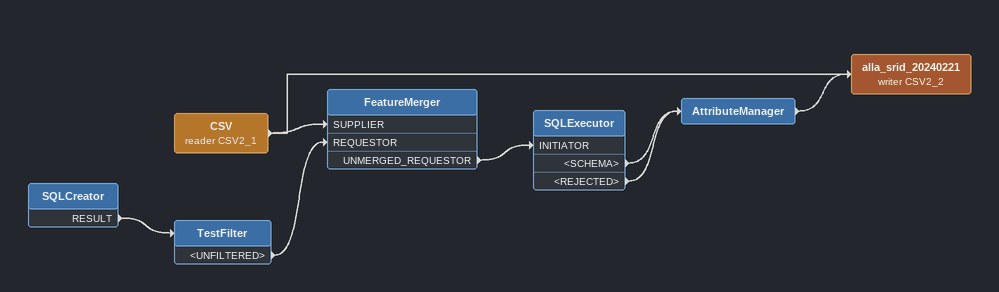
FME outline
SQLCreator
    RESULT -> TestFilter
TestFilter
    <UNFILTERED> -> FeatureMerger [REQUESTOR]
CSV (reader CSV2_1)
    -> FeatureMerger [SUPPLIER]
    -> alla_srid_20240221 (writer CSV2_2)
FeatureMerger
    UNMERGED_REQUESTOR -> SQLExecutor [INITIATOR]
SQLExecutor
    <SCHEMA> -> AttributeManager
    <REJECTED> -> AttributeManager
AttributeManager
    -> alla_srid_20240221 (writer CSV2_2)
alla_srid_20240221 (writer CSV2_2)
